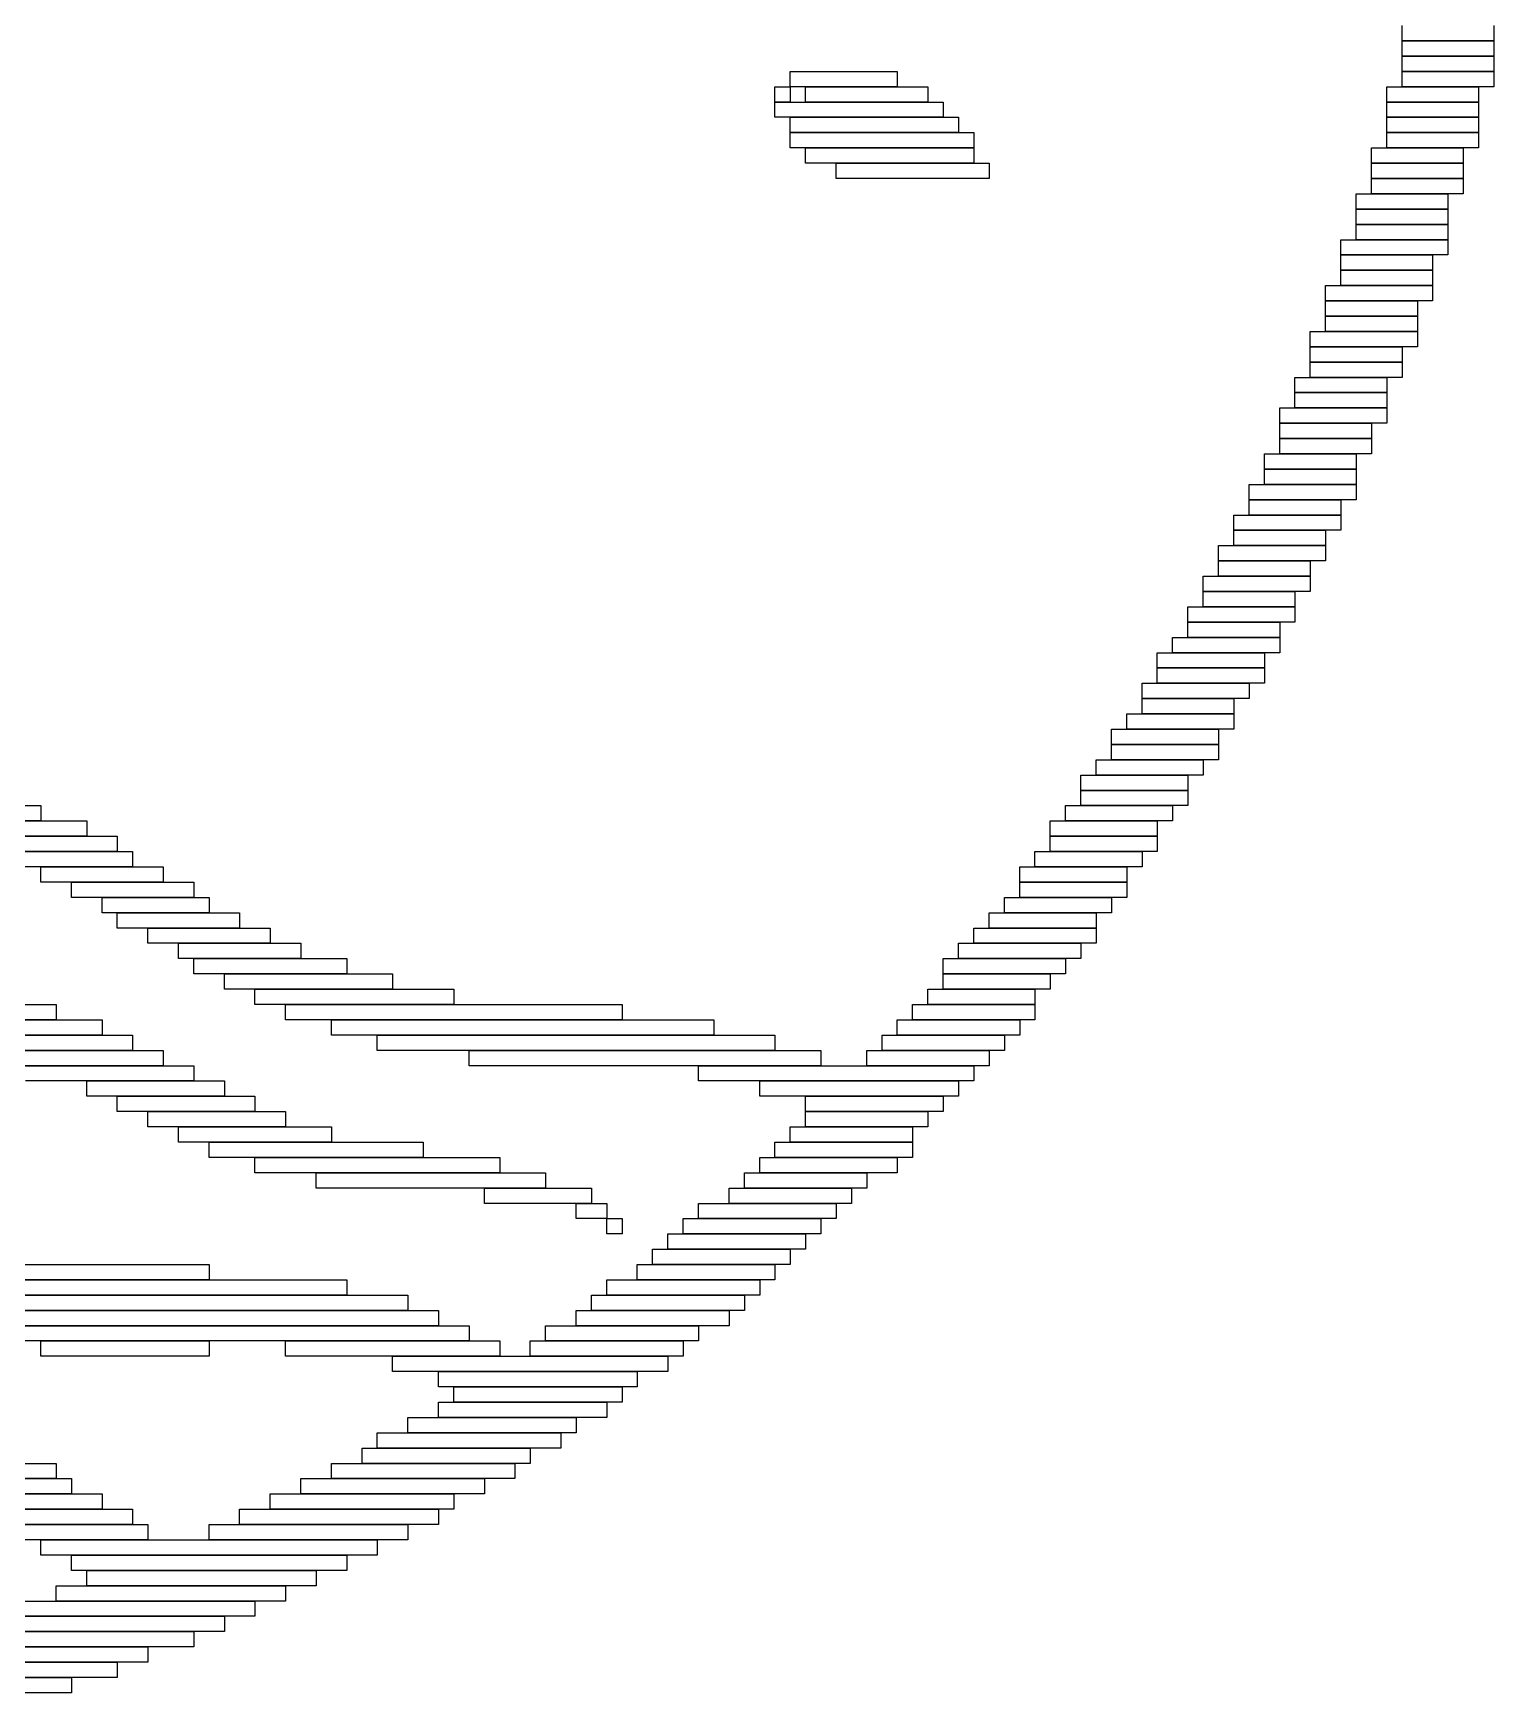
# Model space of a CAD drawing. Extents: x 28 to 995, y 169 to 891.
# Drawn here: x 893.5 to 989, y 176 to 284.5 of the extents above; entities that cross this region are included whole.
import ezdxf

# ---------------------------------------------------------------- set-up
doc = ezdxf.new("R2010")
doc.units = 0

msp = doc.modelspace()

# ---------------------------------------------------------------- linework, layer by layer
for p, q in [((983, 284), (983, 285)), ((989, 285), (989, 284)), ((989, 284), (983, 284)), ((983, 284), (989, 284)), ((983, 283), (983, 284)), ((989, 284), (989, 283)), ((989, 283), (983, 283)), ((983, 283), (989, 283)), ((983, 282), (983, 283)), ((989, 283), (989, 282)), ((943, 282), (950, 282)), ((943, 281), (943, 282)), ((950, 282), (950, 281)), ((989, 282), (983, 282)), ((983, 282), (989, 282)), ((983, 281), (983, 282)), ((989, 282), (989, 281)), ((942, 281), (943, 281)), ((942, 280), (942, 281)), ((943, 280), (942, 280)), ((942, 280), (953, 280)), ((942, 279), (942, 280)), ((950, 281), (943, 281)), ((943, 281), (943, 280)), ((944, 281), (952, 281)), ((944, 280), (944, 281)), ((952, 280), (944, 280)), ((952, 281), (952, 280)), ((953, 280), (953, 279)), ((982, 281), (988, 281)), ((982, 280), (982, 281)), ((988, 280), (982, 280)), ((982, 280), (988, 280)), ((982, 279), (982, 280)), ((989, 281), (983, 281)), ((988, 281), (988, 280)), ((988, 280), (988, 279)), ((953, 279), (942, 279)), ((943, 279), (954, 279)), ((943, 278), (943, 279)), ((954, 279), (954, 278)), ((988, 279), (982, 279)), ((982, 279), (988, 279)), ((982, 278), (982, 279)), ((988, 279), (988, 278)), ((954, 278), (943, 278)), ((943, 278), (955, 278)), ((943, 277), (943, 278)), ((955, 278), (955, 277)), ((988, 278), (982, 278)), ((982, 278), (988, 278)), ((982, 277), (982, 278)), ((988, 278), (988, 277)), ((955, 277), (943, 277)), ((944, 277), (955, 277)), ((944, 276), (944, 277)), ((955, 277), (955, 276)), ((981, 277), (987, 277)), ((981, 276), (981, 277)), ((988, 277), (982, 277)), ((987, 277), (987, 276)), ((955, 276), (944, 276)), ((946, 276), (956, 276)), ((946, 275), (946, 276)), ((956, 276), (956, 275)), ((987, 276), (981, 276)), ((981, 276), (987, 276)), ((981, 275), (981, 276)), ((987, 276), (987, 275)), ((956, 275), (946, 275)), ((987, 275), (981, 275)), ((981, 275), (987, 275)), ((981, 274), (981, 275)), ((987, 275), (987, 274)), ((980, 274), (986, 274)), ((980, 273), (980, 274)), ((987, 274), (981, 274)), ((986, 274), (986, 273)), ((986, 273), (980, 273)), ((980, 273), (986, 273)), ((980, 272), (980, 273)), ((986, 273), (986, 272)), ((986, 272), (980, 272)), ((980, 272), (986, 272)), ((980, 271), (980, 272)), ((986, 272), (986, 271)), ((979, 271), (986, 271)), ((979, 270), (979, 271)), ((986, 271), (980, 271)), ((986, 271), (986, 270)), ((986, 270), (979, 270)), ((979, 270), (985, 270)), ((979, 269), (979, 270)), ((985, 270), (985, 269)), ((978, 268), (985, 268)), ((978, 267), (978, 268)), ((985, 269), (979, 269)), ((979, 269), (985, 269)), ((979, 268), (979, 269)), ((985, 268), (979, 268)), ((985, 269), (985, 268)), ((985, 268), (985, 267)), ((985, 267), (978, 267)), ((978, 267), (984, 267)), ((978, 266), (978, 267)), ((984, 267), (984, 266)), ((984, 266), (978, 266)), ((978, 266), (984, 266)), ((978, 265), (978, 266)), ((984, 266), (984, 265)), ((977, 265), (984, 265)), ((977, 264), (977, 265)), ((984, 265), (978, 265)), ((984, 265), (984, 264)), ((984, 264), (977, 264)), ((977, 264), (983, 264)), ((977, 263), (977, 264)), ((983, 264), (983, 263)), ((983, 263), (977, 263)), ((977, 263), (983, 263)), ((977, 262), (977, 263)), ((983, 263), (983, 262)), ((976, 262), (982, 262)), ((976, 261), (976, 262)), ((983, 262), (977, 262)), ((982, 262), (982, 261)), ((982, 261), (976, 261)), ((976, 261), (982, 261)), ((976, 260), (976, 261)), ((982, 261), (982, 260)), ((975, 260), (982, 260)), ((975, 259), (975, 260)), ((982, 260), (976, 260)), ((982, 260), (982, 259)), ((982, 259), (975, 259)), ((975, 259), (981, 259)), ((975, 258), (975, 259)), ((981, 259), (981, 258)), ((981, 258), (975, 258)), ((975, 258), (981, 258)), ((975, 257), (975, 258)), ((981, 258), (981, 257)), ((974, 257), (980, 257)), ((974, 256), (974, 257)), ((981, 257), (975, 257)), ((980, 257), (980, 256)), ((973, 255), (980, 255)), ((973, 254), (973, 255)), ((980, 256), (974, 256)), ((974, 256), (980, 256)), ((974, 255), (974, 256)), ((980, 255), (974, 255)), ((980, 256), (980, 255)), ((980, 255), (980, 254)), ((980, 254), (973, 254)), ((973, 254), (979, 254)), ((973, 253), (973, 254)), ((979, 254), (979, 253)), ((972, 253), (979, 253)), ((972, 252), (972, 253)), ((979, 253), (973, 253)), ((979, 253), (979, 252)), ((979, 252), (972, 252)), ((972, 252), (978, 252)), ((972, 251), (972, 252)), ((978, 252), (978, 251)), ((971, 251), (978, 251)), ((971, 250), (971, 251)), ((978, 251), (972, 251)), ((978, 251), (978, 250)), ((978, 250), (971, 250)), ((971, 250), (977, 250)), ((971, 249), (971, 250)), ((977, 250), (977, 249)), ((970, 249), (977, 249)), ((970, 248), (970, 249)), ((977, 249), (971, 249)), ((977, 249), (977, 248)), ((977, 248), (970, 248)), ((970, 248), (976, 248)), ((970, 247), (970, 248)), ((976, 248), (976, 247)), ((969, 247), (976, 247)), ((969, 246), (969, 247)), ((976, 247), (970, 247)), ((976, 247), (976, 246)), ((976, 246), (969, 246)), ((969, 246), (975, 246)), ((969, 245), (969, 246)), ((975, 246), (975, 245)), ((968, 245), (975, 245)), ((968, 244), (968, 245)), ((975, 245), (969, 245)), ((975, 245), (975, 244)), ((967, 244), (974, 244)), ((967, 243), (967, 244)), ((975, 244), (968, 244)), ((974, 244), (974, 243)), ((966, 242), (973, 242)), ((966, 241), (966, 242)), ((974, 243), (967, 243)), ((967, 243), (974, 243)), ((967, 242), (967, 243)), ((974, 242), (967, 242)), ((973, 242), (973, 241)), ((974, 243), (974, 242)), ((973, 241), (966, 241)), ((966, 241), (972, 241)), ((966, 240), (966, 241)), ((972, 241), (972, 240)), ((965, 240), (972, 240)), ((965, 239), (965, 240)), ((972, 240), (966, 240)), ((972, 240), (972, 239)), ((964, 239), (971, 239)), ((964, 238), (964, 239)), ((972, 239), (965, 239)), ((971, 239), (971, 238)), ((971, 238), (964, 238)), ((964, 238), (971, 238)), ((964, 237), (964, 238)), ((971, 238), (971, 237)), ((963, 237), (970, 237)), ((963, 236), (963, 237)), ((971, 237), (964, 237)), ((970, 237), (970, 236)), ((962, 236), (969, 236)), ((962, 235), (962, 236)), ((970, 236), (963, 236)), ((969, 236), (969, 235)), ((969, 235), (962, 235)), ((962, 235), (969, 235)), ((962, 234), (962, 235)), ((969, 235), (969, 234)), ((845, 234), (894, 234)), ((894, 234), (894, 233)), ((961, 234), (968, 234)), ((961, 233), (961, 234)), ((969, 234), (962, 234)), ((968, 234), (968, 233)), ((894, 233), (845, 233)), ((880, 233), (897, 233)), ((897, 233), (897, 232)), ((960, 233), (967, 233)), ((960, 232), (960, 233)), ((968, 233), (961, 233)), ((967, 233), (967, 232)), ((897, 232), (880, 232)), ((888, 232), (899, 232)), ((899, 232), (899, 231)), ((967, 232), (960, 232)), ((960, 232), (967, 232)), ((960, 231), (960, 232)), ((967, 232), (967, 231)), ((899, 231), (888, 231)), ((891, 231), (900, 231)), ((900, 231), (900, 230)), ((959, 231), (966, 231)), ((959, 230), (959, 231)), ((967, 231), (960, 231)), ((966, 231), (966, 230)), ((900, 230), (891, 230)), ((894, 230), (902, 230)), ((894, 229), (894, 230)), ((902, 229), (894, 229)), ((896, 229), (904, 229)), ((896, 228), (896, 229)), ((902, 230), (902, 229)), ((904, 229), (904, 228)), ((958, 230), (965, 230)), ((958, 229), (958, 230)), ((965, 229), (958, 229)), ((958, 229), (965, 229)), ((958, 228), (958, 229)), ((966, 230), (959, 230)), ((965, 230), (965, 229)), ((965, 229), (965, 228)), ((904, 228), (896, 228)), ((898, 228), (905, 228)), ((898, 227), (898, 228)), ((905, 228), (905, 227)), ((957, 228), (964, 228)), ((957, 227), (957, 228)), ((965, 228), (958, 228)), ((964, 228), (964, 227)), ((905, 227), (898, 227)), ((899, 227), (907, 227)), ((899, 226), (899, 227)), ((907, 227), (907, 226)), ((956, 227), (963, 227)), ((956, 226), (956, 227)), ((964, 227), (957, 227)), ((963, 227), (963, 226)), ((907, 226), (899, 226)), ((901, 226), (909, 226)), ((901, 225), (901, 226)), ((909, 226), (909, 225)), ((955, 226), (963, 226)), ((955, 225), (955, 226)), ((963, 226), (956, 226)), ((963, 226), (963, 225)), ((909, 225), (901, 225)), ((903, 225), (911, 225)), ((903, 224), (903, 225)), ((911, 225), (911, 224)), ((954, 225), (962, 225)), ((954, 224), (954, 225)), ((963, 225), (955, 225)), ((962, 225), (962, 224)), ((911, 224), (903, 224)), ((904, 224), (914, 224)), ((904, 223), (904, 224)), ((914, 224), (914, 223)), ((953, 224), (961, 224)), ((953, 223), (953, 224)), ((962, 224), (954, 224)), ((961, 224), (961, 223)), ((914, 223), (904, 223)), ((906, 223), (917, 223)), ((906, 222), (906, 223)), ((917, 223), (917, 222)), ((961, 223), (953, 223)), ((953, 223), (960, 223)), ((953, 222), (953, 223)), ((960, 223), (960, 222)), ((917, 222), (906, 222)), ((908, 222), (921, 222)), ((908, 221), (908, 222)), ((921, 222), (921, 221)), ((952, 222), (959, 222)), ((952, 221), (952, 222)), ((960, 222), (953, 222)), ((959, 222), (959, 221)), ((874, 221), (895, 221)), ((895, 221), (895, 220)), ((921, 221), (908, 221)), ((910, 221), (932, 221)), ((910, 220), (910, 221)), ((932, 221), (932, 220)), ((951, 221), (959, 221)), ((951, 220), (951, 221)), ((959, 221), (952, 221)), ((959, 221), (959, 220)), ((895, 220), (874, 220)), ((877, 220), (898, 220)), ((898, 220), (898, 219)), ((932, 220), (910, 220)), ((913, 220), (938, 220)), ((913, 219), (913, 220)), ((938, 220), (938, 219)), ((950, 220), (958, 220)), ((950, 219), (950, 220)), ((959, 220), (951, 220)), ((958, 220), (958, 219)), ((898, 219), (877, 219)), ((880, 219), (900, 219)), ((900, 219), (900, 218)), ((938, 219), (913, 219)), ((916, 219), (942, 219)), ((916, 218), (916, 219)), ((942, 219), (942, 218)), ((949, 219), (957, 219)), ((949, 218), (949, 219)), ((958, 219), (950, 219)), ((957, 219), (957, 218)), ((900, 218), (880, 218)), ((886, 218), (902, 218)), ((902, 217), (886, 217)), ((893, 217), (904, 217)), ((902, 218), (902, 217)), ((904, 217), (904, 216)), ((942, 218), (916, 218)), ((922, 218), (945, 218)), ((922, 217), (922, 218)), ((945, 217), (922, 217)), ((937, 217), (955, 217)), ((937, 216), (937, 217)), ((945, 218), (945, 217)), ((948, 218), (956, 218)), ((948, 217), (948, 218)), ((956, 217), (948, 217)), ((957, 218), (949, 218)), ((955, 217), (955, 216)), ((956, 218), (956, 217)), ((904, 216), (893, 216)), ((897, 216), (906, 216)), ((897, 215), (897, 216)), ((906, 216), (906, 215)), ((955, 216), (937, 216)), ((941, 216), (954, 216)), ((941, 215), (941, 216)), ((954, 216), (954, 215)), ((906, 215), (897, 215)), ((899, 215), (908, 215)), ((899, 214), (899, 215)), ((908, 215), (908, 214)), ((954, 215), (941, 215)), ((944, 215), (953, 215)), ((944, 214), (944, 215)), ((953, 215), (953, 214)), ((908, 214), (899, 214)), ((901, 214), (910, 214)), ((901, 213), (901, 214)), ((910, 214), (910, 213)), ((953, 214), (944, 214)), ((944, 214), (952, 214)), ((944, 213), (944, 214)), ((952, 214), (952, 213)), ((910, 213), (901, 213)), ((903, 213), (913, 213)), ((903, 212), (903, 213)), ((913, 213), (913, 212)), ((943, 213), (951, 213)), ((943, 212), (943, 213)), ((952, 213), (944, 213)), ((951, 213), (951, 212)), ((913, 212), (903, 212)), ((905, 212), (919, 212)), ((905, 211), (905, 212)), ((919, 212), (919, 211)), ((942, 212), (951, 212)), ((942, 211), (942, 212)), ((951, 212), (943, 212)), ((951, 212), (951, 211)), ((919, 211), (905, 211)), ((908, 211), (924, 211)), ((908, 210), (908, 211)), ((924, 211), (924, 210)), ((941, 211), (950, 211)), ((941, 210), (941, 211)), ((951, 211), (942, 211)), ((950, 211), (950, 210)), ((924, 210), (908, 210)), ((912, 210), (927, 210)), ((912, 209), (912, 210)), ((927, 210), (927, 209)), ((940, 210), (948, 210)), ((940, 209), (940, 210)), ((950, 210), (941, 210)), ((948, 210), (948, 209)), ((927, 209), (912, 209)), ((923, 209), (930, 209)), ((923, 208), (923, 209)), ((930, 209), (930, 208)), ((939, 209), (947, 209)), ((939, 208), (939, 209)), ((948, 209), (940, 209)), ((947, 209), (947, 208)), ((930, 208), (923, 208)), ((929, 208), (931, 208)), ((929, 207), (929, 208)), ((931, 208), (931, 207)), ((937, 208), (946, 208)), ((937, 207), (937, 208)), ((947, 208), (939, 208)), ((946, 208), (946, 207)), ((931, 207), (929, 207)), ((931, 207), (932, 207)), ((931, 206), (931, 207)), ((932, 207), (932, 206)), ((936, 207), (945, 207)), ((936, 206), (936, 207)), ((946, 207), (937, 207)), ((945, 207), (945, 206)), ((932, 206), (931, 206)), ((935, 206), (944, 206)), ((935, 205), (935, 206)), ((945, 206), (936, 206)), ((944, 206), (944, 205)), ((880, 204), (905, 204)), ((905, 204), (905, 203)), ((933, 204), (942, 204)), ((933, 203), (933, 204)), ((934, 205), (943, 205)), ((934, 204), (934, 205)), ((943, 204), (934, 204)), ((944, 205), (935, 205)), ((942, 204), (942, 203)), ((943, 205), (943, 204)), ((905, 203), (880, 203)), ((882, 203), (914, 203)), ((914, 203), (914, 202)), ((931, 203), (941, 203)), ((931, 202), (931, 203)), ((942, 203), (933, 203)), ((941, 203), (941, 202)), ((914, 202), (882, 202)), ((883, 202), (918, 202)), ((918, 202), (918, 201)), ((930, 202), (940, 202)), ((930, 201), (930, 202)), ((941, 202), (931, 202)), ((940, 202), (940, 201)), ((918, 201), (883, 201)), ((886, 201), (920, 201)), ((920, 201), (920, 200)), ((929, 201), (939, 201)), ((929, 200), (929, 201)), ((940, 201), (930, 201)), ((939, 201), (939, 200)), ((920, 200), (886, 200)), ((889, 200), (922, 200)), ((922, 200), (922, 199)), ((927, 200), (937, 200)), ((927, 199), (927, 200)), ((939, 200), (929, 200)), ((937, 200), (937, 199)), ((922, 199), (889, 199)), ((894, 199), (905, 199)), ((894, 198), (894, 199)), ((905, 199), (905, 198)), ((910, 199), (924, 199)), ((910, 198), (910, 199)), ((924, 199), (924, 198)), ((926, 199), (936, 199)), ((926, 198), (926, 199)), ((937, 199), (927, 199)), ((936, 199), (936, 198)), ((905, 198), (894, 198)), ((924, 198), (910, 198)), ((917, 198), (935, 198)), ((917, 197), (917, 198)), ((936, 198), (926, 198)), ((935, 198), (935, 197)), ((935, 197), (917, 197)), ((920, 197), (933, 197)), ((920, 196), (920, 197)), ((933, 197), (933, 196)), ((933, 196), (920, 196)), ((921, 196), (932, 196)), ((921, 195), (921, 196)), ((932, 196), (932, 195)), ((920, 195), (931, 195)), ((920, 194), (920, 195)), ((932, 195), (921, 195)), ((931, 195), (931, 194)), ((918, 194), (929, 194)), ((918, 193), (918, 194)), ((931, 194), (920, 194)), ((929, 194), (929, 193)), ((916, 193), (928, 193)), ((916, 192), (916, 193)), ((929, 193), (918, 193)), ((928, 193), (928, 192)), ((868, 191), (895, 191)), ((895, 191), (895, 190)), ((913, 191), (925, 191)), ((913, 190), (913, 191)), ((915, 192), (926, 192)), ((915, 191), (915, 192)), ((926, 191), (915, 191)), ((928, 192), (916, 192)), ((925, 191), (925, 190)), ((926, 192), (926, 191)), ((895, 190), (868, 190)), ((876, 190), (896, 190)), ((896, 190), (896, 189)), ((911, 190), (923, 190)), ((911, 189), (911, 190)), ((925, 190), (913, 190)), ((923, 190), (923, 189)), ((896, 189), (876, 189)), ((885, 189), (898, 189)), ((898, 189), (898, 188)), ((909, 189), (921, 189)), ((909, 188), (909, 189)), ((923, 189), (911, 189)), ((921, 189), (921, 188)), ((898, 188), (885, 188)), ((889, 188), (900, 188)), ((900, 188), (900, 187)), ((907, 188), (920, 188)), ((907, 187), (907, 188)), ((921, 188), (909, 188)), ((920, 188), (920, 187)), ((900, 187), (889, 187)), ((892, 187), (901, 187)), ((901, 187), (901, 186)), ((905, 187), (918, 187)), ((905, 186), (905, 187)), ((920, 187), (907, 187)), ((918, 187), (918, 186)), ((901, 186), (892, 186)), ((894, 186), (916, 186)), ((894, 185), (894, 186)), ((918, 186), (905, 186)), ((916, 186), (916, 185)), ((916, 185), (894, 185)), ((896, 185), (914, 185)), ((896, 184), (896, 185)), ((914, 185), (914, 184)), ((914, 184), (896, 184)), ((897, 184), (912, 184)), ((897, 183), (897, 184)), ((912, 184), (912, 183)), ((895, 183), (910, 183)), ((895, 182), (895, 183)), ((912, 183), (897, 183)), ((910, 183), (910, 182)), ((892, 182), (908, 182)), ((910, 182), (895, 182)), ((908, 182), (908, 181)), ((889, 181), (906, 181)), ((908, 181), (892, 181)), ((906, 181), (906, 180)), ((886, 180), (904, 180)), ((906, 180), (889, 180)), ((904, 180), (904, 179)), ((870, 178), (899, 178)), ((881, 179), (901, 179)), ((901, 178), (881, 178)), ((904, 179), (886, 179)), ((899, 178), (899, 177)), ((901, 179), (901, 178)), ((899, 177), (870, 177)), ((871, 177), (896, 177)), ((896, 177), (896, 176)), ((896, 176), (871, 176))]:
    msp.add_line(p, q)

doc.saveas('drawing.dxf')
